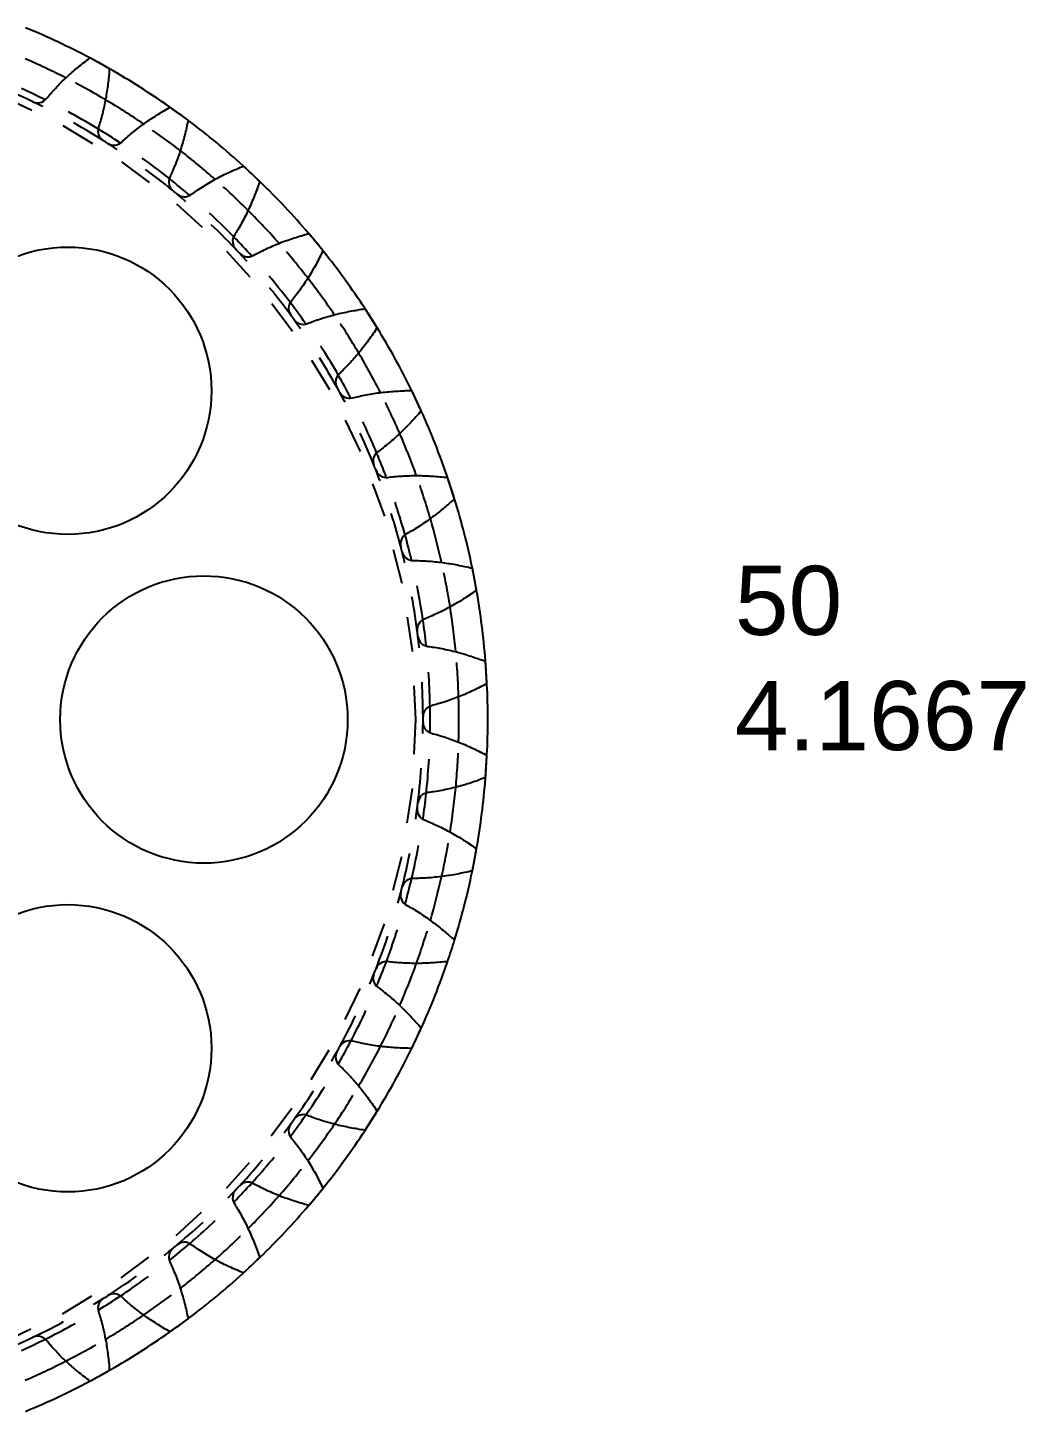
# Model space of a CAD drawing. Header units: inches. Extents: x 0.9 to 97.5, y -1.2 to 16.7.
# Drawn here: x 49.923 to 52.81, y 6.457 to 10.461 of the extents above; entities that cross this region are included whole.
import ezdxf

# ---------------------------------------------------------------- set-up
doc = ezdxf.new("R2010")
doc.units = ezdxf.units.IN
doc.header["$MEASUREMENT"] = 0
doc.linetypes.add('HIDDEN', pattern=[0.2, 0.1, -0.1])
doc.layers.add('DEFAULT_2', color=8, linetype='HIDDEN')
doc.styles.get("Standard").update_dxf_attribs({"font": 'arial.ttf'})

msp = doc.modelspace()

# ---------------------------------------------------------------- linework, layer by layer
at = {"color": 7, "linetype": 'Continuous'}
for p, q in [((50.1599, 10.342), (50.1033, 10.3732)), ((50.3874, 10.1928), (50.3352, 10.2308)), ((50.5945, 10.0163), (50.5474, 10.0605)), ((50.7778, 9.8152), (50.7366, 9.865)), ((50.9344, 9.5927), (50.8998, 9.6473)), ((51.0619, 9.3523), (51.0344, 9.4108)), ((51.1583, 9.0979), (51.1383, 9.1593)), ((51.222, 8.8334), (51.2099, 8.8968)), ((51.2521, 8.5629), (51.248, 8.6274)), ((51.248, 8.2909), (51.2521, 8.3554)), ((51.2099, 8.0215), (51.222, 8.0849)), ((51.0344, 7.5075), (51.0619, 7.566)), ((50.8998, 7.271), (50.9344, 7.3256)), ((50.7366, 7.0533), (50.7778, 7.1031)), ((50.5474, 6.8578), (50.5945, 6.902)), ((50.3352, 6.6875), (50.3874, 6.7255)), ((50.1033, 6.5451), (50.1599, 6.5763))]:
    msp.add_line(p, q, dxfattribs=at)
for centre in [(50.0392, 9.4104), (50.4332, 8.4591), (50.0392, 7.5078)]:
    msp.add_circle(centre, 0.4157, dxfattribs=at)
at = {"color": 40, "linetype": 'Continuous'}
for radius, start, end in [(2.1667, 62.1195, 67.4967), (2.0833, 63.0289, 66.589), (2.1667, 54.9085, 60.2834), (2, 63.749, 65.8777), (2.0833, 55.8162, 59.3748), (2.1667, 47.6908, 53.0771), (2, 56.5297, 58.6569), (2.0833, 48.5995, 52.1651), (2, 49.3189, 51.4411), (2.1667, 40.4672, 45.8786), (2.0833, 41.4023, 44.9604), (2, 42.1452, 44.231), (2.1667, 33.2731, 38.6887), (2.0833, 34.2221, 37.7615), (2, 34.9624, 37.0274), (2.1667, 26.0993, 31.5083), (2.0833, 27.0342, 30.569), (2, 27.7711, 29.8309), (2.1667, 18.9156, 24.3456), (2.0833, 19.8395, 23.3837), (2, 20.5722, 22.6424), (2.1667, 11.7228, 17.1243), (2.0833, 12.6386, 16.2062), (2, 13.3663, 15.4625), (2.1667, 4.5216, 9.9026), (2.0833, 5.4322, 8.9946), (2, 6.1543, 8.2857), (2.1667, 357.3129, 2.6871), (2, 358.9367, 1.0633), (2.0833, 358.2209, 1.7791), (2.1667, 350.0974, 355.4784), (2.0833, 351.0054, 354.5678), (2, 351.7143, 353.8457), (2.1667, 342.8757, 348.2772), (2, 344.5375, 346.6337), (2.0833, 343.7938, 347.3614), (2, 337.3576, 339.4278), (2.0833, 336.6163, 340.1605), (2.1667, 335.6544, 341.0844), (2, 330.1691, 332.2289), (2.0833, 329.431, 332.9658), (2.1667, 328.4917, 333.9007), (2, 322.9726, 325.0376), (2.0833, 322.2385, 325.7779), (2.1667, 321.3113, 326.7269), (2, 315.769, 317.8548), (2.0833, 315.0396, 318.5977), (2.1667, 314.1214, 319.5328), (2, 308.5589, 310.6811), (2.0833, 307.8349, 311.4005), (2.1667, 306.9229, 312.3092), (2, 301.3431, 303.4703), (2.0833, 300.6252, 304.1838), (2.1667, 299.7166, 305.0915), (2, 294.1223, 296.251), (2.0833, 293.411, 296.9711), (2.1667, 292.5033, 297.8805)]:
    msp.add_arc((49.0879, 8.4591), radius, start, end, dxfattribs=at)
at = {"color": 7, "linetype": 'Continuous'}
for centre, radius, start, end in [((49.0879, 8.4591), 2.1667, 60.3456, 62.0544), ((49.0879, 8.4591), 1.9793, 64.5627, 65.0373), ((49.952, 10.2759), 0.0325, 244.5627, 320.6779), ((49.0879, 8.4591), 2.1667, 53.1456, 54.8544), ((50.1589, 10.1622), 0.0325, 161.7221, 237.8373), ((49.0879, 8.4591), 1.9793, 57.3627, 57.8373), ((50.1729, 10.1533), 0.0325, 237.3627, 313.4779), ((49.0879, 8.4591), 2.1667, 45.9456, 47.6544), ((50.3639, 10.0146), 0.0325, 154.5221, 230.6373), ((49.0879, 8.4591), 1.9793, 50.1627, 50.6373), ((50.3767, 10.004), 0.0325, 230.1627, 306.2779), ((50.5488, 9.8424), 0.0325, 147.3221, 223.4373), ((49.0879, 8.4591), 2.1667, 38.7456, 40.4544), ((49.0879, 8.4591), 1.9793, 42.9627, 43.4373), ((50.5602, 9.8303), 0.0325, 222.9627, 299.0779), ((50.7106, 9.6484), 0.0325, 140.1221, 216.2373), ((49.0879, 8.4591), 1.9793, 35.7627, 36.2373), ((50.7204, 9.6349), 0.0325, 215.7627, 291.8779), ((49.0879, 8.4591), 2.1667, 31.5456, 33.2544), ((50.8469, 9.4356), 0.0325, 132.9221, 209.0373), ((49.0879, 8.4591), 1.9793, 28.5627, 29.0373), ((49.0879, 8.4591), 2.1667, 24.3456, 26.0544), ((50.8549, 9.421), 0.0325, 208.5627, 284.6779), ((50.9554, 9.2075), 0.0325, 125.7221, 201.8373), ((49.0879, 8.4591), 1.9793, 21.3627, 21.8373), ((50.9615, 9.192), 0.0325, 201.3627, 277.4779), ((49.0879, 8.4591), 2.1667, 17.1456, 18.8544), ((51.0344, 8.9675), 0.0325, 118.5221, 194.6373), ((49.0879, 8.4591), 1.9793, 14.1627, 14.6373), ((51.0386, 8.9514), 0.0325, 194.1627, 270.2779), ((49.0879, 8.4591), 2.1667, 9.9456, 11.6544), ((51.0828, 8.7196), 0.0325, 111.3221, 187.4373), ((49.0879, 8.4591), 1.9793, 6.9627, 7.4373), ((51.0849, 8.703), 0.0325, 186.9627, 263.0779), ((49.0879, 8.4591), 2.1667, 2.7456, 4.4544), ((51.0997, 8.4675), 0.0325, 104.1221, 180.2373), ((49.0879, 8.4591), 1.9793, 359.7627, 0.2373), ((51.0997, 8.4508), 0.0325, 179.7627, 255.8779), ((49.0879, 8.4591), 2.1667, 355.5456, 357.2544), ((51.0849, 8.2153), 0.0325, 96.9221, 173.0373), ((49.0879, 8.4591), 1.9793, 352.5627, 353.0373), ((51.0828, 8.1987), 0.0325, 172.5627, 248.6779), ((49.0879, 8.4591), 2.1667, 348.3456, 350.0544), ((49.0879, 8.4591), 1.9793, 345.3627, 345.8373), ((51.0386, 7.9669), 0.0325, 89.7221, 165.8373), ((51.0344, 7.9508), 0.0325, 165.3627, 241.4779), ((49.0879, 8.4591), 2.1667, 341.1456, 342.8544), ((49.0879, 8.4591), 1.9793, 338.1627, 338.6373), ((50.9615, 7.7263), 0.0325, 82.5221, 158.6373), ((50.9554, 7.7108), 0.0325, 158.1627, 234.2779), ((50.8549, 7.4972), 0.0325, 75.3221, 151.4373), ((49.0879, 8.4591), 2.1667, 333.9456, 335.6544), ((50.8469, 7.4826), 0.0325, 150.9627, 227.0779), ((49.0879, 8.4591), 1.9793, 330.9627, 331.4373), ((50.7106, 7.2699), 0.0325, 143.7627, 219.8779), ((49.0879, 8.4591), 1.9793, 323.7627, 324.2373), ((50.7204, 7.2834), 0.0325, 68.1221, 144.2373), ((49.0879, 8.4591), 2.1667, 326.7456, 328.4544), ((50.5488, 7.0759), 0.0325, 136.5627, 212.6779), ((49.0879, 8.4591), 1.9793, 316.5627, 317.0373), ((50.5602, 7.088), 0.0325, 60.9221, 137.0373), ((49.0879, 8.4591), 2.1667, 319.5456, 321.2544), ((50.3639, 6.9037), 0.0325, 129.3627, 205.4779), ((49.0879, 8.4591), 1.9793, 309.3627, 309.8373), ((50.3767, 6.9143), 0.0325, 53.7221, 129.8373), ((49.0879, 8.4591), 2.1667, 312.3456, 314.0544), ((50.1589, 6.756), 0.0325, 122.1627, 198.2779), ((49.0879, 8.4591), 1.9793, 302.1627, 302.6373), ((50.1729, 6.765), 0.0325, 46.5221, 122.6373), ((49.0879, 8.4591), 2.1667, 305.1456, 306.8544), ((49.0879, 8.4591), 1.9793, 294.9627, 295.4373), ((49.952, 6.6423), 0.0325, 39.3221, 115.4373), ((49.0879, 8.4591), 2.1667, 297.9456, 299.6544)]:
    msp.add_arc(centre, radius, start, end, dxfattribs=at)
for points, start_tangent, end_tangent in [([(50.085, 10.3592), (50.0858, 10.3598), (50.1033, 10.3732)], (0.009031, 0.007078), (0.009196, 0.006861)), ([(49.9772, 10.2553), (49.9895, 10.2697), (50.0043, 10.286), (50.0196, 10.3018), (50.0355, 10.3171), (50.0518, 10.3318), (50.0686, 10.346), (50.085, 10.3592)], (0.047554, 0.058054), (0.059051, 0.04628)), ([(50.1599, 10.342), (50.158, 10.3201), (50.1579, 10.3192)], (-0.000866, -0.011441), (-0.001137, -0.011418)), ([(50.1579, 10.3192), (50.1556, 10.2982), (50.1526, 10.2764), (50.1489, 10.2547), (50.1445, 10.2331), (50.1394, 10.2117), (50.1336, 10.1905), (50.128, 10.1724)], (-0.007434, -0.074657), (-0.023536, -0.071257)), ([(50.1953, 10.1297), (50.2093, 10.1425), (50.226, 10.1568), (50.2432, 10.1705), (50.2608, 10.1837), (50.2789, 10.1962), (50.2974, 10.2082), (50.3153, 10.2193)], (0.054455, 0.051636), (0.064386, 0.038514)), ([(50.3153, 10.2193), (50.3161, 10.2197), (50.3352, 10.2308)], (0.009847, 0.00589), (0.009983, 0.005655)), ([(50.3826, 10.1704), (50.3776, 10.1499), (50.3719, 10.1287), (50.3655, 10.1076), (50.3585, 10.0867), (50.3507, 10.0661), (50.3423, 10.0458), (50.3345, 10.0286)], (-0.016733, -0.073136), (-0.032281, -0.067746)), ([(50.3874, 10.1928), (50.3828, 10.1713), (50.3826, 10.1704)], (-0.002293, -0.011242), (-0.002559, -0.011185)), ([(50.3959, 9.9778), (50.4114, 9.9886), (50.4298, 10.0007), (50.4486, 10.0122), (50.4677, 10.023), (50.4872, 10.0333), (50.507, 10.0429), (50.5262, 10.0516)], (0.060497, 0.044404), (0.068706, 0.030141)), ([(50.5262, 10.0516), (50.5271, 10.0519), (50.5474, 10.0605)], (0.010507, 0.00461), (0.010613, 0.004359)), ([(50.5945, 10.0163), (50.5872, 9.9955), (50.5869, 9.9946)], (-0.003684, -0.010866), (-0.003941, -0.010776)), ([(50.5869, 9.9946), (50.5794, 9.9749), (50.571, 9.9546), (50.5621, 9.9345), (50.5525, 9.9147), (50.5422, 9.8952), (50.5313, 9.8761), (50.5214, 9.8599)], (-0.025767, -0.070463), (-0.040517, -0.063166)), ([(50.576, 9.8018), (50.5927, 9.8107), (50.6124, 9.8204), (50.6325, 9.8294), (50.6529, 9.8378), (50.6735, 9.8455), (50.6943, 9.8525), (50.7145, 9.8587)], (0.065585, 0.036471), (0.071942, 0.021292)), ([(50.7145, 9.8587), (50.7154, 9.859), (50.7366, 9.865)], (0.011002, 0.003256), (0.011076, 0.002994)), ([(50.7778, 9.8152), (50.7679, 9.7955), (50.7675, 9.7947)], (-0.005017, -0.010319), (-0.00526, -0.010197)), ([(50.7675, 9.7947), (50.7576, 9.776), (50.7468, 9.7569), (50.7354, 9.7381), (50.7233, 9.7196), (50.7107, 9.7016), (50.6975, 9.684), (50.6857, 9.6692)], (-0.034395, -0.066678), (-0.048115, -0.057589)), ([(50.7325, 9.6048), (50.7502, 9.6114), (50.771, 9.6186), (50.7921, 9.625), (50.8133, 9.6308), (50.8347, 9.6358), (50.8563, 9.6402), (50.8771, 9.6438)], (0.069639, 0.027964), (0.074043, 0.012107)), ([(50.8771, 9.6438), (50.878, 9.644), (50.8998, 9.6473)], (0.011324, 0.001852), (0.011364, 0.001582)), ([(50.9216, 9.5736), (50.9095, 9.5564), (50.8963, 9.5387), (50.8827, 9.5215), (50.8684, 9.5047), (50.8536, 9.4884), (50.8383, 9.4726), (50.8247, 9.4594)], (-0.042481, -0.061841), (-0.054953, -0.051105)), ([(50.9344, 9.5927), (50.9222, 9.5744), (50.9216, 9.5736)], (-0.00627, -0.009609), (-0.006497, -0.009458)), ([(50.8631, 9.3896), (50.8815, 9.394), (50.9031, 9.3985), (50.9247, 9.4022), (50.9466, 9.4053), (50.9684, 9.4076), (50.9904, 9.4092), (51.0114, 9.4102)], (0.072595, 0.019015), (0.074976, 0.002732)), ([(51.0114, 9.4102), (51.0124, 9.4103), (51.0344, 9.4108)], (0.011466, 0.000418), (0.011473, 0.000146)), ([(51.0468, 9.335), (51.0326, 9.3194), (51.0174, 9.3036), (51.0017, 9.2882), (50.9854, 9.2733), (50.9687, 9.259), (50.9515, 9.2452), (50.9364, 9.2339)], (-0.049897, -0.056029), (-0.060925, -0.043815)), ([(51.0619, 9.3523), (51.0475, 9.3357), (51.0468, 9.335)], (-0.007425, -0.008747), (-0.007631, -0.008569)), ([(50.9657, 9.1598), (50.9845, 9.1619), (51.0065, 9.1636), (51.0285, 9.1646), (51.0505, 9.1649), (51.0725, 9.1644), (51.0945, 9.1633), (51.1155, 9.1617)], (0.074405, 0.009767), (0.074728, -0.006687)), ([(51.1155, 9.1617), (51.1164, 9.1616), (51.1383, 9.1593)], (0.011428, -0.001023), (0.011401, -0.001293)), ([(51.1583, 9.0979), (51.1419, 9.0832), (51.1412, 9.0826)], (-0.008463, -0.007747), (-0.008645, -0.007545)), ([(51.1412, 9.0826), (51.1251, 9.0689), (51.108, 9.0551), (51.0905, 9.0418), (51.0725, 9.0291), (51.0541, 9.0169), (51.0354, 9.0055), (51.0189, 8.9961)], (-0.056526, -0.049333), (-0.065936, -0.035833)), ([(51.0387, 8.9189), (51.0577, 8.9186), (51.0796, 8.9176), (51.1016, 8.9158), (51.1235, 8.9133), (51.1452, 8.9101), (51.1669, 8.9062), (51.1875, 8.902)], (0.075043, 0.000364), (0.0733, -0.016)), ([(51.1875, 8.902), (51.1885, 8.9018), (51.2099, 8.8968)], (0.01121, -0.002447), (0.011149, -0.002712)), ([(51.2031, 8.8203), (51.1855, 8.8088), (51.1668, 8.7972), (51.1477, 8.7862), (51.1283, 8.7758), (51.1085, 8.7661), (51.0885, 8.7571), (51.071, 8.7498)], (-0.062263, -0.04186), (-0.069907, -0.027287)), ([(51.222, 8.8334), (51.2039, 8.8208), (51.2031, 8.8203)], (-0.009367, -0.006626), (-0.009522, -0.006402)), ([(51.081, 8.6708), (51.0997, 8.6681), (51.1214, 8.6643), (51.1429, 8.6598), (51.1643, 8.6546), (51.1855, 8.6487), (51.2065, 8.6421), (51.2265, 8.6353)], (0.074497, -0.009044), (0.070717, -0.025061)), ([(51.2265, 8.6353), (51.2274, 8.635), (51.248, 8.6274)], (0.010815, -0.003833), (0.010721, -0.004088)), ([(51.2317, 8.5524), (51.2128, 8.5431), (51.1927, 8.534), (51.1725, 8.5255), (51.1519, 8.5176), (51.1311, 8.5104), (51.11, 8.504), (51.0918, 8.499)], (-0.067019, -0.033726), (-0.072776, -0.01831)), ([(51.2521, 8.5629), (51.2325, 8.5528), (51.2317, 8.5524)], (-0.010124, -0.005399), (-0.010249, -0.005158)), ([(51.0918, 8.4193), (51.11, 8.4143), (51.1311, 8.4078), (51.1519, 8.4007), (51.1725, 8.3928), (51.1927, 8.3843), (51.2128, 8.3752), (51.2317, 8.3659)], (0.072776, -0.01831), (0.067019, -0.033726)), ([(51.2317, 8.3659), (51.2325, 8.3655), (51.2521, 8.3554)], (0.010249, -0.005158), (0.010124, -0.005399)), ([(51.248, 8.2909), (51.2274, 8.2833), (51.2265, 8.2829)], (-0.010721, -0.004088), (-0.010815, -0.003833)), ([(51.2265, 8.2829), (51.2065, 8.2761), (51.1855, 8.2696), (51.1643, 8.2637), (51.1429, 8.2585), (51.1214, 8.254), (51.0997, 8.2502), (51.081, 8.2475)], (-0.070717, -0.025061), (-0.074497, -0.009044)), ([(51.071, 8.1685), (51.0885, 8.1612), (51.1085, 8.1522), (51.1283, 8.1425), (51.1477, 8.1321), (51.1668, 8.1211), (51.1855, 8.1095), (51.2031, 8.098)], (0.069907, -0.027287), (0.062263, -0.04186)), ([(51.2031, 8.098), (51.2039, 8.0974), (51.222, 8.0849)], (0.009522, -0.006402), (0.009367, -0.006626)), ([(51.1875, 8.0163), (51.1669, 8.012), (51.1452, 8.0082), (51.1235, 8.005), (51.1016, 8.0025), (51.0796, 8.0007), (51.0577, 7.9997), (51.0387, 7.9994)], (-0.0733, -0.016), (-0.075043, 0.000364)), ([(51.2099, 8.0215), (51.1885, 8.0165), (51.1875, 8.0163)], (-0.011149, -0.002712), (-0.01121, -0.002447)), ([(51.0189, 7.9222), (51.0354, 7.9128), (51.0541, 7.9013), (51.0725, 7.8892), (51.0905, 7.8765), (51.108, 7.8632), (51.1251, 7.8494), (51.1412, 7.8357)], (0.065936, -0.035833), (0.056526, -0.049333)), ([(51.1412, 7.8357), (51.1419, 7.8351), (51.1583, 7.8204)], (0.008645, -0.007545), (0.008463, -0.007747)), ([(51.1155, 7.7566), (51.0945, 7.755), (51.0725, 7.7539), (51.0505, 7.7534), (51.0285, 7.7537), (51.0065, 7.7547), (50.9845, 7.7564), (50.9657, 7.7585)], (-0.074728, -0.006687), (-0.074405, 0.009767)), ([(51.1383, 7.759), (51.1164, 7.7567), (51.1155, 7.7566)], (-0.011401, -0.001293), (-0.011428, -0.001023)), ([(50.9364, 7.6844), (50.9515, 7.6731), (50.9687, 7.6593), (50.9854, 7.645), (51.0017, 7.6301), (51.0174, 7.6147), (51.0326, 7.5989), (51.0468, 7.5833)], (0.060925, -0.043815), (0.049897, -0.056029)), ([(51.0468, 7.5833), (51.0475, 7.5826), (51.0619, 7.566)], (0.007631, -0.008569), (0.007425, -0.008747)), ([(51.0114, 7.508), (50.9904, 7.5091), (50.9684, 7.5107), (50.9466, 7.513), (50.9247, 7.516), (50.9031, 7.5198), (50.8815, 7.5243), (50.8631, 7.5287)], (-0.074976, 0.002732), (-0.072595, 0.019015)), ([(51.0344, 7.5075), (51.0124, 7.508), (51.0114, 7.508)], (-0.011473, 0.000146), (-0.011466, 0.000418)), ([(50.8247, 7.4588), (50.8383, 7.4457), (50.8536, 7.4299), (50.8684, 7.4136), (50.8827, 7.3968), (50.8963, 7.3796), (50.9095, 7.3619), (50.9216, 7.3447)], (0.054953, -0.051105), (0.042481, -0.061841)), ([(50.9216, 7.3447), (50.9222, 7.3439), (50.9344, 7.3256)], (0.006497, -0.009458), (0.00627, -0.009609)), ([(50.8771, 7.2745), (50.8563, 7.2781), (50.8347, 7.2825), (50.8133, 7.2875), (50.7921, 7.2933), (50.771, 7.2997), (50.7502, 7.3068), (50.7325, 7.3135)], (-0.074043, 0.012107), (-0.069639, 0.027964)), ([(50.6857, 7.249), (50.6975, 7.2343), (50.7107, 7.2167), (50.7233, 7.1987), (50.7354, 7.1802), (50.7468, 7.1614), (50.7576, 7.1422), (50.7675, 7.1236)], (0.048115, -0.057589), (0.034395, -0.066678)), ([(50.8998, 7.271), (50.878, 7.2743), (50.8771, 7.2745)], (-0.011364, 0.001582), (-0.011324, 0.001852)), ([(50.7145, 7.0596), (50.6943, 7.0658), (50.6735, 7.0728), (50.6529, 7.0805), (50.6325, 7.0889), (50.6124, 7.0979), (50.5927, 7.1076), (50.576, 7.1164)], (-0.071942, 0.021292), (-0.065585, 0.036471)), ([(50.7675, 7.1236), (50.7679, 7.1228), (50.7778, 7.1031)], (0.00526, -0.010197), (0.005017, -0.010319)), ([(50.5214, 7.0583), (50.5313, 7.0422), (50.5422, 7.0231), (50.5525, 7.0036), (50.5621, 6.9838), (50.571, 6.9637), (50.5794, 6.9434), (50.5869, 6.9236)], (0.040517, -0.063166), (0.025767, -0.070463)), ([(50.7366, 7.0533), (50.7154, 7.0593), (50.7145, 7.0596)], (-0.011076, 0.002994), (-0.011002, 0.003256)), ([(50.5262, 6.8667), (50.507, 6.8754), (50.4872, 6.885), (50.4677, 6.8952), (50.4486, 6.9061), (50.4298, 6.9176), (50.4114, 6.9296), (50.3959, 6.9405)], (-0.068706, 0.030141), (-0.060497, 0.044404)), ([(50.3345, 6.8897), (50.3423, 6.8725), (50.3507, 6.8522), (50.3585, 6.8316), (50.3655, 6.8107), (50.3719, 6.7896), (50.3776, 6.7684), (50.3826, 6.7479)], (0.032281, -0.067746), (0.016733, -0.073136)), ([(50.5869, 6.9236), (50.5872, 6.9228), (50.5945, 6.902)], (0.003941, -0.010776), (0.003684, -0.010866)), ([(50.5474, 6.8578), (50.5271, 6.8664), (50.5262, 6.8667)], (-0.010613, 0.004359), (-0.010507, 0.00461)), ([(50.3153, 6.699), (50.2974, 6.7101), (50.2789, 6.7221), (50.2608, 6.7346), (50.2432, 6.7478), (50.226, 6.7615), (50.2093, 6.7758), (50.1953, 6.7886)], (-0.064386, 0.038514), (-0.054455, 0.051636)), ([(50.128, 6.7459), (50.1336, 6.7278), (50.1394, 6.7066), (50.1445, 6.6851), (50.1489, 6.6636), (50.1526, 6.6419), (50.1556, 6.6201), (50.1579, 6.5991)], (0.023536, -0.071257), (0.007434, -0.074657)), ([(50.3826, 6.7479), (50.3828, 6.747), (50.3874, 6.7255)], (0.002559, -0.011185), (0.002293, -0.011242)), ([(50.3352, 6.6875), (50.3161, 6.6985), (50.3153, 6.699)], (-0.009983, 0.005655), (-0.009847, 0.00589)), ([(50.085, 6.5591), (50.0686, 6.5723), (50.0518, 6.5865), (50.0355, 6.6012), (50.0196, 6.6165), (50.0043, 6.6323), (49.9895, 6.6486), (49.9772, 6.6629)], (-0.059051, 0.04628), (-0.047554, 0.058054)), ([(50.1579, 6.5991), (50.158, 6.5982), (50.1599, 6.5763)], (0.001137, -0.011418), (0.000866, -0.011441)), ([(50.1033, 6.5451), (50.0858, 6.5585), (50.085, 6.5591)], (-0.009196, 0.006861), (-0.009031, 0.007078))]:
    msp.add_spline(points, degree=3, dxfattribs=dict(at, start_tangent=start_tangent, end_tangent=end_tangent))
at = {"layer": 'DEFAULT_2', "color": 8, "linetype": 'HIDDEN'}
msp.add_circle((49.0879, 8.4591), 1.9577, dxfattribs=at)
for radius, start, end in [(2.1667, 62.0544, 62.1195), (1.9793, 65.0373, 71.7627), (2.1667, 60.2834, 60.3456), (2.0833, 59.3748, 63.0289), (2, 58.6569, 63.749), (1.9793, 57.8373, 64.5627), (2.1667, 54.8544, 54.9085), (2.0833, 52.1651, 55.8162), (2.1667, 53.0771, 53.1456), (1.9793, 50.6373, 57.3627), (2, 51.4411, 56.5297), (2.1667, 47.6544, 47.6908), (2.0833, 44.9604, 48.5995), (2.1667, 45.8786, 45.9456), (1.9793, 43.4373, 50.1627), (2, 44.231, 49.3189), (2.1667, 40.4544, 40.4672), (2.0833, 37.7615, 41.4023), (2.1667, 38.6887, 38.7456), (1.9793, 36.2373, 42.9627), (2, 37.0274, 42.1452), (1.9793, 29.0373, 35.7627), (2.0833, 30.569, 34.2221), (2.1667, 33.2544, 33.2731), (2, 29.8309, 34.9624), (2.1667, 31.5083, 31.5456), (2.1667, 26.0544, 26.0993), (1.9793, 21.8373, 28.5627), (2, 22.6424, 27.7711), (2.0833, 23.3837, 27.0342), (1.9793, 14.6373, 21.3627), (2, 15.4625, 20.5722), (2.0833, 16.2062, 19.8395), (2.1667, 18.8544, 18.9156), (2.1667, 17.1243, 17.1456), (1.9793, 7.4373, 14.1627), (2, 8.2857, 13.3663), (2.0833, 8.9946, 12.6386), (2.1667, 11.6544, 11.7228), (2.1667, 9.9026, 9.9456), (1.9793, 0.2373, 6.9627), (2, 1.0633, 6.1543), (2.0833, 1.7791, 5.4322), (2.1667, 4.4544, 4.5216), (2.1667, 2.6871, 2.7456), (1.9793, 353.0373, 359.7627), (2, 353.8457, 358.9367), (2.0833, 354.5678, 358.2209), (2.1667, 357.2544, 357.3129), (2.1667, 355.4784, 355.5456), (1.9793, 345.8373, 352.5627), (2, 346.6337, 351.7143), (2.0833, 347.3614, 351.0054), (2.1667, 350.0544, 350.0974), (2.1667, 348.2772, 348.3456), (1.9793, 338.6373, 345.3627), (2, 339.4278, 344.5375), (2.0833, 340.1605, 343.7938), (2.1667, 342.8544, 342.8757), (2.1667, 341.0844, 341.1456), (1.9793, 331.4373, 338.1627), (2, 332.2289, 337.3576), (2.0833, 332.9658, 336.6163), (1.9793, 324.2373, 330.9627), (2.1667, 333.9007, 333.9456), (2, 325.0376, 330.1691), (2.0833, 325.7779, 329.431), (2.1667, 328.4544, 328.4917), (1.9793, 317.0373, 323.7627), (2, 317.8548, 322.9726), (2.1667, 326.7269, 326.7456), (2.0833, 318.5977, 322.2385), (1.9793, 309.8373, 316.5627), (2.1667, 321.2544, 321.3113), (2, 310.6811, 315.769), (2.1667, 319.5328, 319.5456), (2.0833, 311.4005, 315.0396), (1.9793, 302.6373, 309.3627), (2, 303.4703, 308.5589), (2.1667, 314.0544, 314.1214), (2.1667, 312.3092, 312.3456), (2.0833, 304.1838, 307.8349), (1.9793, 295.4373, 302.1627), (2, 296.251, 301.3431), (2.1667, 306.8544, 306.9229), (2.1667, 305.0915, 305.1456), (1.9793, 288.2373, 294.9627), (2.0833, 296.9711, 300.6252), (2.1667, 299.6544, 299.7166), (2.1667, 297.8805, 297.9456)]:
    msp.add_arc((49.0879, 8.4591), radius, start, end, dxfattribs=at)

# ---------------------------------------------------------------- texts
at = {"insert": (51.9695, 8.9038), "char_height": 0.2, "attachment_point": 1}
msp.add_mtext_dynamic_manual_height_columns('50\\P4.1667', width=2.285827, gutter_width=1, heights=[0], dxfattribs=at)

doc.saveas('drawing.dxf')
